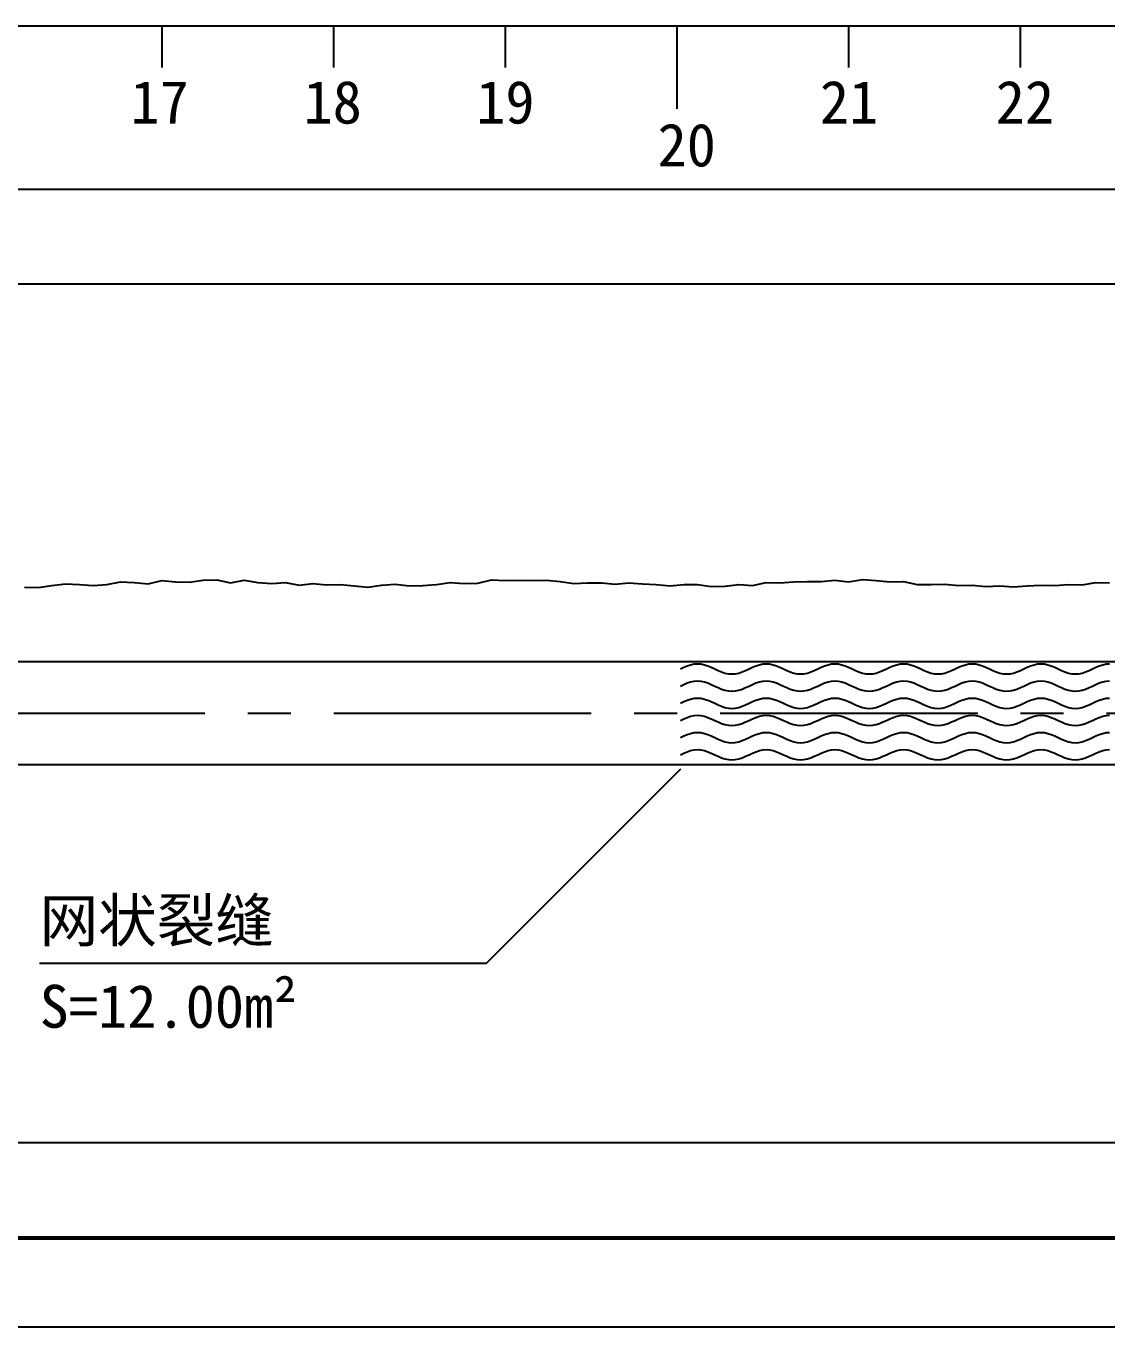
# Model space of a CAD drawing. Header units: millimetres. Extents: x -37 to 615, y -7153 to 23.
# Drawn here: x 245.9 to 308.8, y -6051.3 to -5975.6 of the extents above; entities that cross this region are included whole.
import ezdxf

# ---------------------------------------------------------------- set-up
doc = ezdxf.new("R2010")
doc.units = ezdxf.units.MM
doc.linetypes.add('CENTER2', pattern=[1.125, 0.75, -0.125, 0.125, -0.125])
doc.styles.get("Standard").update_dxf_attribs({"font": ''})
doc.styles.get('Standard').set_extended_font_data('SimSun')

# ---------------------------------------------------------------- blocks, each defined once
blk = doc.blocks.new('chi')
at = {"color": 0}
for p, q in [((1187.4087, -3078.7998), (1147.4087, -3078.7998)), ((1164.4087, -3079.0412), (1164.4087, -3078.7998)), ((1165.4087, -3079.0412), (1165.4087, -3078.7998)), ((1166.4087, -3079.0412), (1166.4087, -3078.7998)), ((1167.4087, -3079.2825), (1167.4087, -3078.7998)), ((1168.4087, -3079.0412), (1168.4087, -3078.7998)), ((1169.4087, -3079.0412), (1169.4087, -3078.7998))]:
    blk.add_line(p, q, dxfattribs=at)
for s, p in [('17', (1164.2245, -3079.3678)), ('18', (1165.2322, -3079.3678)), ('19', (1166.238, -3079.3678)), ('21', (1168.2397, -3079.3678)), ('22', (1169.264, -3079.3678)), ('20', (1167.2942, -3079.6172))]:
    blk.add_text(s, height=0.25).set_placement(p)

msp = doc.modelspace()

# ---------------------------------------------------------------- linework, layer by layer
at = {"color": 0}
for p, q in [((83.815, -5985.074), (483.815, -5985.074)), ((83.815, -6012.574), (483.815, -6012.574)), ((83.815, -6018.574), (483.815, -6018.574)), ((83.815, -6040.574), (483.815, -6040.574)), ((83.815, -6046.074), (483.815, -6046.074)), ((83.815, -6046.19), (483.815, -6046.19)), ((83.815, -6051.324), (483.815, -6051.324))]:
    msp.add_line(p, q, dxfattribs=at)
msp.add_line((83.815, -5990.574), (483.815, -5990.574))
at = {"color": 1, "linetype": 'CENTER2', "ltscale": 20}
msp.add_line((83.815, -6015.574), (483.815, -6015.574), dxfattribs=at)
at = {"color": 7}
for points in [[(245.8, -6008.249), (246.6, -6008.263), (247.4, -6008.144), (248.2, -6008.056), (249, -6008.094), (249.8, -6008.151), (250.6, -6008.096), (251.4, -6007.928), (252.2, -6007.977), (253, -6008.042), (253.8, -6007.848), (254.6, -6007.943), (255.4, -6007.961), (256.2, -6007.843), (257, -6007.822), (257.8, -6007.989), (258.6, -6007.845), (259.4, -6007.97), (260.2, -6008.033), (261, -6007.964), (261.8, -6008.128), (262.6, -6008.027), (263.4, -6008.109), (264.2, -6008.083), (265, -6008.176), (265.8, -6008.236), (266.6, -6008.118), (267.4, -6008.07), (268.2, -6008.174), (269, -6008.14), (269.8, -6008.092), (270.6, -6007.978), (271.4, -6008.033), (272.2, -6008.009), (273, -6007.819), (273.8, -6007.85), (274.6, -6007.845), (275.4, -6007.857), (276.2, -6007.84), (277, -6007.907), (277.8, -6008.037), (278.6, -6007.985), (279.4, -6007.997), (280.2, -6008.062), (281, -6008.001), (281.8, -6008.051), (282.6, -6008.082), (283.4, -6008.173), (284.2, -6008.08), (285, -6008.089), (285.8, -6008.201), (286.6, -6008.188), (287.4, -6008.086), (288.2, -6008.153), (289, -6007.964), (289.8, -6007.989), (290.6, -6007.94), (291.4, -6007.917), (292.2, -6007.916), (293, -6007.843), (293.8, -6007.942), (294.6, -6007.789), (295.4, -6007.862), (296.2, -6007.936), (297, -6007.923), (297.8, -6008.096), (298.6, -6008.096), (299.4, -6008.061), (300.2, -6008.148), (301, -6008.12), (301.8, -6008.212), (302.6, -6008.165), (303.4, -6008.229), (304.2, -6008.172), (305, -6008.125), (305.8, -6008.146), (306.6, -6008.085), (307.4, -6008.105), (308.2, -6007.967), (309, -6007.994)], [(284, -6013), (284.2, -6012.907), (284.4, -6012.824), (284.6, -6012.757), (284.8, -6012.715), (285, -6012.7), (285.2, -6012.715), (285.4, -6012.757), (285.6, -6012.824), (285.8, -6012.907), (286, -6013), (286.2, -6013.093), (286.4, -6013.176), (286.6, -6013.243), (286.8, -6013.285), (287, -6013.3), (287.2, -6013.285), (287.4, -6013.243), (287.6, -6013.176), (287.8, -6013.093), (288, -6013), (288.2, -6012.907), (288.4, -6012.824), (288.6, -6012.757), (288.8, -6012.715), (289, -6012.7), (289.2, -6012.715), (289.4, -6012.757), (289.6, -6012.824), (289.8, -6012.907), (290, -6013), (290.2, -6013.093), (290.4, -6013.176), (290.6, -6013.243), (290.8, -6013.285), (291, -6013.3), (291.2, -6013.285), (291.4, -6013.243), (291.6, -6013.176), (291.8, -6013.093), (292, -6013), (292.2, -6012.907), (292.4, -6012.824), (292.6, -6012.757), (292.8, -6012.715), (293, -6012.7), (293.2, -6012.715), (293.4, -6012.757), (293.6, -6012.824), (293.8, -6012.907), (294, -6013), (294.2, -6013.093), (294.4, -6013.176), (294.6, -6013.243), (294.8, -6013.285), (295, -6013.3), (295.2, -6013.285), (295.4, -6013.243), (295.6, -6013.176), (295.8, -6013.093), (296, -6013), (296.2, -6012.907), (296.4, -6012.824), (296.6, -6012.757), (296.8, -6012.715), (297, -6012.7), (297.2, -6012.715), (297.4, -6012.757), (297.6, -6012.824), (297.8, -6012.907), (298, -6013), (298.2, -6013.093), (298.4, -6013.176), (298.6, -6013.243), (298.8, -6013.285), (299, -6013.3), (299.2, -6013.285), (299.4, -6013.243), (299.6, -6013.176), (299.8, -6013.093), (300, -6013), (300.2, -6012.907), (300.4, -6012.824), (300.6, -6012.757), (300.8, -6012.715), (301, -6012.7), (301.2, -6012.715), (301.4, -6012.757), (301.6, -6012.824), (301.8, -6012.907), (302, -6013), (302.2, -6013.093), (302.4, -6013.176), (302.6, -6013.243), (302.8, -6013.285), (303, -6013.3), (303.2, -6013.285), (303.4, -6013.243), (303.6, -6013.176), (303.8, -6013.093), (304, -6013), (304.2, -6012.907), (304.4, -6012.824), (304.6, -6012.757), (304.8, -6012.715), (305, -6012.7), (305.2, -6012.715), (305.4, -6012.757), (305.6, -6012.824), (305.8, -6012.907), (306, -6013), (306.2, -6013.093), (306.4, -6013.176), (306.6, -6013.243), (306.8, -6013.285), (307, -6013.3), (307.2, -6013.285), (307.4, -6013.243), (307.6, -6013.176), (307.8, -6013.093), (308, -6013), (308.2, -6012.907), (308.4, -6012.824), (308.6, -6012.757), (308.8, -6012.715), (309, -6012.7)], [(284, -6014), (284.2, -6013.907), (284.4, -6013.824), (284.6, -6013.757), (284.8, -6013.715), (285, -6013.7), (285.2, -6013.715), (285.4, -6013.757), (285.6, -6013.824), (285.8, -6013.907), (286, -6014), (286.2, -6014.093), (286.4, -6014.176), (286.6, -6014.243), (286.8, -6014.285), (287, -6014.3), (287.2, -6014.285), (287.4, -6014.243), (287.6, -6014.176), (287.8, -6014.093), (288, -6014), (288.2, -6013.907), (288.4, -6013.824), (288.6, -6013.757), (288.8, -6013.715), (289, -6013.7), (289.2, -6013.715), (289.4, -6013.757), (289.6, -6013.824), (289.8, -6013.907), (290, -6014), (290.2, -6014.093), (290.4, -6014.176), (290.6, -6014.243), (290.8, -6014.285), (291, -6014.3), (291.2, -6014.285), (291.4, -6014.243), (291.6, -6014.176), (291.8, -6014.093), (292, -6014), (292.2, -6013.907), (292.4, -6013.824), (292.6, -6013.757), (292.8, -6013.715), (293, -6013.7), (293.2, -6013.715), (293.4, -6013.757), (293.6, -6013.824), (293.8, -6013.907), (294, -6014), (294.2, -6014.093), (294.4, -6014.176), (294.6, -6014.243), (294.8, -6014.285), (295, -6014.3), (295.2, -6014.285), (295.4, -6014.243), (295.6, -6014.176), (295.8, -6014.093), (296, -6014), (296.2, -6013.907), (296.4, -6013.824), (296.6, -6013.757), (296.8, -6013.715), (297, -6013.7), (297.2, -6013.715), (297.4, -6013.757), (297.6, -6013.824), (297.8, -6013.907), (298, -6014), (298.2, -6014.093), (298.4, -6014.176), (298.6, -6014.243), (298.8, -6014.285), (299, -6014.3), (299.2, -6014.285), (299.4, -6014.243), (299.6, -6014.176), (299.8, -6014.093), (300, -6014), (300.2, -6013.907), (300.4, -6013.824), (300.6, -6013.757), (300.8, -6013.715), (301, -6013.7), (301.2, -6013.715), (301.4, -6013.757), (301.6, -6013.824), (301.8, -6013.907), (302, -6014), (302.2, -6014.093), (302.4, -6014.176), (302.6, -6014.243), (302.8, -6014.285), (303, -6014.3), (303.2, -6014.285), (303.4, -6014.243), (303.6, -6014.176), (303.8, -6014.093), (304, -6014), (304.2, -6013.907), (304.4, -6013.824), (304.6, -6013.757), (304.8, -6013.715), (305, -6013.7), (305.2, -6013.715), (305.4, -6013.757), (305.6, -6013.824), (305.8, -6013.907), (306, -6014), (306.2, -6014.093), (306.4, -6014.176), (306.6, -6014.243), (306.8, -6014.285), (307, -6014.3), (307.2, -6014.285), (307.4, -6014.243), (307.6, -6014.176), (307.8, -6014.093), (308, -6014), (308.2, -6013.907), (308.4, -6013.824), (308.6, -6013.757), (308.8, -6013.715), (309, -6013.7)], [(284, -6015), (284.2, -6014.907), (284.4, -6014.824), (284.6, -6014.757), (284.8, -6014.715), (285, -6014.7), (285.2, -6014.715), (285.4, -6014.757), (285.6, -6014.824), (285.8, -6014.907), (286, -6015), (286.2, -6015.093), (286.4, -6015.176), (286.6, -6015.243), (286.8, -6015.285), (287, -6015.3), (287.2, -6015.285), (287.4, -6015.243), (287.6, -6015.176), (287.8, -6015.093), (288, -6015), (288.2, -6014.907), (288.4, -6014.824), (288.6, -6014.757), (288.8, -6014.715), (289, -6014.7), (289.2, -6014.715), (289.4, -6014.757), (289.6, -6014.824), (289.8, -6014.907), (290, -6015), (290.2, -6015.093), (290.4, -6015.176), (290.6, -6015.243), (290.8, -6015.285), (291, -6015.3), (291.2, -6015.285), (291.4, -6015.243), (291.6, -6015.176), (291.8, -6015.093), (292, -6015), (292.2, -6014.907), (292.4, -6014.824), (292.6, -6014.757), (292.8, -6014.715), (293, -6014.7), (293.2, -6014.715), (293.4, -6014.757), (293.6, -6014.824), (293.8, -6014.907), (294, -6015), (294.2, -6015.093), (294.4, -6015.176), (294.6, -6015.243), (294.8, -6015.285), (295, -6015.3), (295.2, -6015.285), (295.4, -6015.243), (295.6, -6015.176), (295.8, -6015.093), (296, -6015), (296.2, -6014.907), (296.4, -6014.824), (296.6, -6014.757), (296.8, -6014.715), (297, -6014.7), (297.2, -6014.715), (297.4, -6014.757), (297.6, -6014.824), (297.8, -6014.907), (298, -6015), (298.2, -6015.093), (298.4, -6015.176), (298.6, -6015.243), (298.8, -6015.285), (299, -6015.3), (299.2, -6015.285), (299.4, -6015.243), (299.6, -6015.176), (299.8, -6015.093), (300, -6015), (300.2, -6014.907), (300.4, -6014.824), (300.6, -6014.757), (300.8, -6014.715), (301, -6014.7), (301.2, -6014.715), (301.4, -6014.757), (301.6, -6014.824), (301.8, -6014.907), (302, -6015), (302.2, -6015.093), (302.4, -6015.176), (302.6, -6015.243), (302.8, -6015.285), (303, -6015.3), (303.2, -6015.285), (303.4, -6015.243), (303.6, -6015.176), (303.8, -6015.093), (304, -6015), (304.2, -6014.907), (304.4, -6014.824), (304.6, -6014.757), (304.8, -6014.715), (305, -6014.7), (305.2, -6014.715), (305.4, -6014.757), (305.6, -6014.824), (305.8, -6014.907), (306, -6015), (306.2, -6015.093), (306.4, -6015.176), (306.6, -6015.243), (306.8, -6015.285), (307, -6015.3), (307.2, -6015.285), (307.4, -6015.243), (307.6, -6015.176), (307.8, -6015.093), (308, -6015), (308.2, -6014.907), (308.4, -6014.824), (308.6, -6014.757), (308.8, -6014.715), (309, -6014.7)], [(284, -6016), (284.2, -6015.907), (284.4, -6015.824), (284.6, -6015.757), (284.8, -6015.715), (285, -6015.7), (285.2, -6015.715), (285.4, -6015.757), (285.6, -6015.824), (285.8, -6015.907), (286, -6016), (286.2, -6016.093), (286.4, -6016.176), (286.6, -6016.243), (286.8, -6016.285), (287, -6016.3), (287.2, -6016.285), (287.4, -6016.243), (287.6, -6016.176), (287.8, -6016.093), (288, -6016), (288.2, -6015.907), (288.4, -6015.824), (288.6, -6015.757), (288.8, -6015.715), (289, -6015.7), (289.2, -6015.715), (289.4, -6015.757), (289.6, -6015.824), (289.8, -6015.907), (290, -6016), (290.2, -6016.093), (290.4, -6016.176), (290.6, -6016.243), (290.8, -6016.285), (291, -6016.3), (291.2, -6016.285), (291.4, -6016.243), (291.6, -6016.176), (291.8, -6016.093), (292, -6016), (292.2, -6015.907), (292.4, -6015.824), (292.6, -6015.757), (292.8, -6015.715), (293, -6015.7), (293.2, -6015.715), (293.4, -6015.757), (293.6, -6015.824), (293.8, -6015.907), (294, -6016), (294.2, -6016.093), (294.4, -6016.176), (294.6, -6016.243), (294.8, -6016.285), (295, -6016.3), (295.2, -6016.285), (295.4, -6016.243), (295.6, -6016.176), (295.8, -6016.093), (296, -6016), (296.2, -6015.907), (296.4, -6015.824), (296.6, -6015.757), (296.8, -6015.715), (297, -6015.7), (297.2, -6015.715), (297.4, -6015.757), (297.6, -6015.824), (297.8, -6015.907), (298, -6016), (298.2, -6016.093), (298.4, -6016.176), (298.6, -6016.243), (298.8, -6016.285), (299, -6016.3), (299.2, -6016.285), (299.4, -6016.243), (299.6, -6016.176), (299.8, -6016.093), (300, -6016), (300.2, -6015.907), (300.4, -6015.824), (300.6, -6015.757), (300.8, -6015.715), (301, -6015.7), (301.2, -6015.715), (301.4, -6015.757), (301.6, -6015.824), (301.8, -6015.907), (302, -6016), (302.2, -6016.093), (302.4, -6016.176), (302.6, -6016.243), (302.8, -6016.285), (303, -6016.3), (303.2, -6016.285), (303.4, -6016.243), (303.6, -6016.176), (303.8, -6016.093), (304, -6016), (304.2, -6015.907), (304.4, -6015.824), (304.6, -6015.757), (304.8, -6015.715), (305, -6015.7), (305.2, -6015.715), (305.4, -6015.757), (305.6, -6015.824), (305.8, -6015.907), (306, -6016), (306.2, -6016.093), (306.4, -6016.176), (306.6, -6016.243), (306.8, -6016.285), (307, -6016.3), (307.2, -6016.285), (307.4, -6016.243), (307.6, -6016.176), (307.8, -6016.093), (308, -6016), (308.2, -6015.907), (308.4, -6015.824), (308.6, -6015.757), (308.8, -6015.715), (309, -6015.7)], [(284, -6017), (284.2, -6016.907), (284.4, -6016.824), (284.6, -6016.757), (284.8, -6016.715), (285, -6016.7), (285.2, -6016.715), (285.4, -6016.757), (285.6, -6016.824), (285.8, -6016.907), (286, -6017), (286.2, -6017.093), (286.4, -6017.176), (286.6, -6017.243), (286.8, -6017.285), (287, -6017.3), (287.2, -6017.285), (287.4, -6017.243), (287.6, -6017.176), (287.8, -6017.093), (288, -6017), (288.2, -6016.907), (288.4, -6016.824), (288.6, -6016.757), (288.8, -6016.715), (289, -6016.7), (289.2, -6016.715), (289.4, -6016.757), (289.6, -6016.824), (289.8, -6016.907), (290, -6017), (290.2, -6017.093), (290.4, -6017.176), (290.6, -6017.243), (290.8, -6017.285), (291, -6017.3), (291.2, -6017.285), (291.4, -6017.243), (291.6, -6017.176), (291.8, -6017.093), (292, -6017), (292.2, -6016.907), (292.4, -6016.824), (292.6, -6016.757), (292.8, -6016.715), (293, -6016.7), (293.2, -6016.715), (293.4, -6016.757), (293.6, -6016.824), (293.8, -6016.907), (294, -6017), (294.2, -6017.093), (294.4, -6017.176), (294.6, -6017.243), (294.8, -6017.285), (295, -6017.3), (295.2, -6017.285), (295.4, -6017.243), (295.6, -6017.176), (295.8, -6017.093), (296, -6017), (296.2, -6016.907), (296.4, -6016.824), (296.6, -6016.757), (296.8, -6016.715), (297, -6016.7), (297.2, -6016.715), (297.4, -6016.757), (297.6, -6016.824), (297.8, -6016.907), (298, -6017), (298.2, -6017.093), (298.4, -6017.176), (298.6, -6017.243), (298.8, -6017.285), (299, -6017.3), (299.2, -6017.285), (299.4, -6017.243), (299.6, -6017.176), (299.8, -6017.093), (300, -6017), (300.2, -6016.907), (300.4, -6016.824), (300.6, -6016.757), (300.8, -6016.715), (301, -6016.7), (301.2, -6016.715), (301.4, -6016.757), (301.6, -6016.824), (301.8, -6016.907), (302, -6017), (302.2, -6017.093), (302.4, -6017.176), (302.6, -6017.243), (302.8, -6017.285), (303, -6017.3), (303.2, -6017.285), (303.4, -6017.243), (303.6, -6017.176), (303.8, -6017.093), (304, -6017), (304.2, -6016.907), (304.4, -6016.824), (304.6, -6016.757), (304.8, -6016.715), (305, -6016.7), (305.2, -6016.715), (305.4, -6016.757), (305.6, -6016.824), (305.8, -6016.907), (306, -6017), (306.2, -6017.093), (306.4, -6017.176), (306.6, -6017.243), (306.8, -6017.285), (307, -6017.3), (307.2, -6017.285), (307.4, -6017.243), (307.6, -6017.176), (307.8, -6017.093), (308, -6017), (308.2, -6016.907), (308.4, -6016.824), (308.6, -6016.757), (308.8, -6016.715), (309, -6016.7)], [(284, -6018), (284.2, -6017.907), (284.4, -6017.824), (284.6, -6017.757), (284.8, -6017.715), (285, -6017.7), (285.2, -6017.715), (285.4, -6017.757), (285.6, -6017.824), (285.8, -6017.907), (286, -6018), (286.2, -6018.093), (286.4, -6018.176), (286.6, -6018.243), (286.8, -6018.285), (287, -6018.3), (287.2, -6018.285), (287.4, -6018.243), (287.6, -6018.176), (287.8, -6018.093), (288, -6018), (288.2, -6017.907), (288.4, -6017.824), (288.6, -6017.757), (288.8, -6017.715), (289, -6017.7), (289.2, -6017.715), (289.4, -6017.757), (289.6, -6017.824), (289.8, -6017.907), (290, -6018), (290.2, -6018.093), (290.4, -6018.176), (290.6, -6018.243), (290.8, -6018.285), (291, -6018.3), (291.2, -6018.285), (291.4, -6018.243), (291.6, -6018.176), (291.8, -6018.093), (292, -6018), (292.2, -6017.907), (292.4, -6017.824), (292.6, -6017.757), (292.8, -6017.715), (293, -6017.7), (293.2, -6017.715), (293.4, -6017.757), (293.6, -6017.824), (293.8, -6017.907), (294, -6018), (294.2, -6018.093), (294.4, -6018.176), (294.6, -6018.243), (294.8, -6018.285), (295, -6018.3), (295.2, -6018.285), (295.4, -6018.243), (295.6, -6018.176), (295.8, -6018.093), (296, -6018), (296.2, -6017.907), (296.4, -6017.824), (296.6, -6017.757), (296.8, -6017.715), (297, -6017.7), (297.2, -6017.715), (297.4, -6017.757), (297.6, -6017.824), (297.8, -6017.907), (298, -6018), (298.2, -6018.093), (298.4, -6018.176), (298.6, -6018.243), (298.8, -6018.285), (299, -6018.3), (299.2, -6018.285), (299.4, -6018.243), (299.6, -6018.176), (299.8, -6018.093), (300, -6018), (300.2, -6017.907), (300.4, -6017.824), (300.6, -6017.757), (300.8, -6017.715), (301, -6017.7), (301.2, -6017.715), (301.4, -6017.757), (301.6, -6017.824), (301.8, -6017.907), (302, -6018), (302.2, -6018.093), (302.4, -6018.176), (302.6, -6018.243), (302.8, -6018.285), (303, -6018.3), (303.2, -6018.285), (303.4, -6018.243), (303.6, -6018.176), (303.8, -6018.093), (304, -6018), (304.2, -6017.907), (304.4, -6017.824), (304.6, -6017.757), (304.8, -6017.715), (305, -6017.7), (305.2, -6017.715), (305.4, -6017.757), (305.6, -6017.824), (305.8, -6017.907), (306, -6018), (306.2, -6018.093), (306.4, -6018.176), (306.6, -6018.243), (306.8, -6018.285), (307, -6018.3), (307.2, -6018.285), (307.4, -6018.243), (307.6, -6018.176), (307.8, -6018.093), (308, -6018), (308.2, -6017.907), (308.4, -6017.824), (308.6, -6017.757), (308.8, -6017.715), (309, -6017.7)], [(284, -6018.838), (272.686, -6030.152), (246.686, -6030.152)]]:
    msp.add_lwpolyline(points, dxfattribs=at)

# ---------------------------------------------------------------- block references
at = {"xscale": 9.999999999994273, "yscale": 9.999999999994273, "zscale": 9.999999999994273}
msp.add_blockref('chi', (-11390.272, 24812.43), dxfattribs=at)

# ---------------------------------------------------------------- texts
at = {"color": 7}
for s, p in [('网状裂缝', (246.686, -6028.902)), ('S=12.00m²', (246.686, -6033.902))]:
    msp.add_text(s, height=2.5, dxfattribs=at).set_placement(p)

doc.saveas('drawing.dxf')
